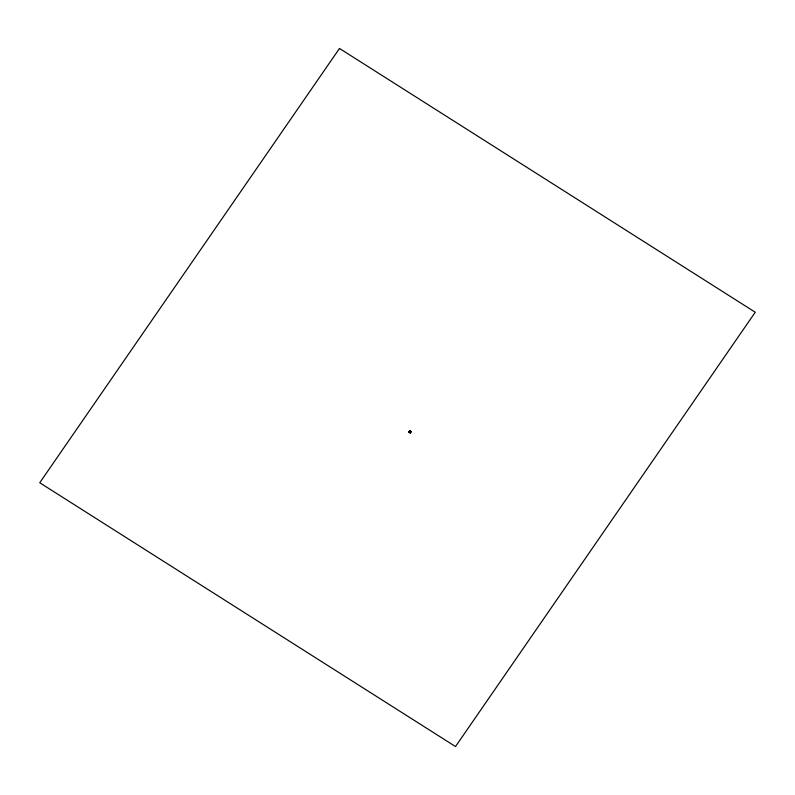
<?xml version="1.0" encoding="UTF-8"?>
<svg xmlns="http://www.w3.org/2000/svg" width="795" height="795" viewBox="0 0 795 795"><rect width="100%" height="100%" fill="white"/><g stroke="black" fill="none" stroke-linecap="round" stroke-linejoin="round"><path stroke-width="1.19" d="M408.859 432.063L409.773 430.681L411.333 431.725L410.419 433.046L408.859 432.063L410.419 433.046M410.767 431.755L409.574 431.576L410.767 431.755L409.813 430.97L409.594 431.973M409.445 432.192L410.061 432.619L409.683 431.894M410.101 431.914L410.578 431.238M410.498 432.162L410.945 431.476M410.627 431.963L409.743 431.645M409.842 431.128L409.693 431.655M339.495 48.455L39.75 482.754L455.505 746.545L755.25 312.246L339.495 48.455"/></g></svg>
